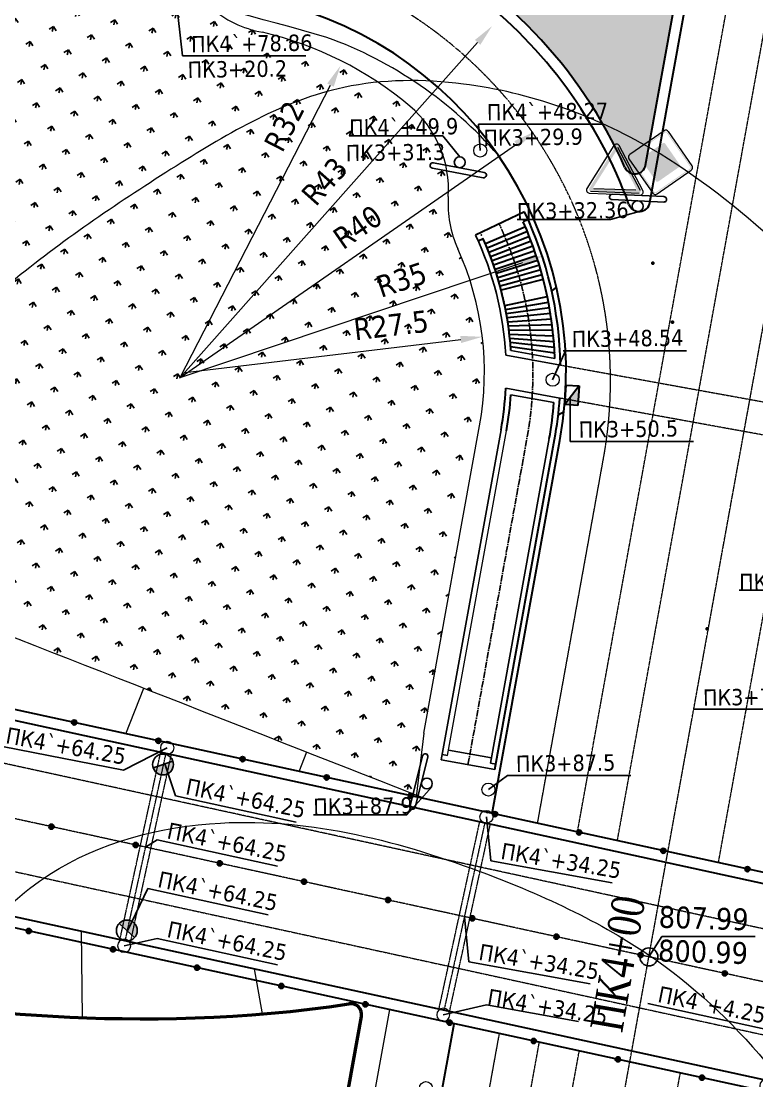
# Model space of a CAD drawing. Header units: millimetres. Extents: x -492806 to 8131902, y -181351 to 2373952.
# Drawn here: x 1463964 to 1531558, y 1139567 to 1236870 of the extents above; entities that cross this region are included whole.
import ezdxf

# ---------------------------------------------------------------- set-up
doc = ezdxf.new("R2010")
doc.units = ezdxf.units.MM
doc.header["$LTSCALE"] = 50
for name, pattern in [('ACAD_ISO10W100', [18, 12, -3, 0, -3]), ('CENTER2', [28.575, 19.05, -3.175, 3.175, -3.175]), ('DASHED', [19.05, 12.7, -6.35])]:
    doc.linetypes.add(name, pattern=pattern)
for name, color, linetype in [('1-3 2-х уровн развязка-C-ROAD-TEXT', 1, 'Continuous'), ('rozmiry', 182, 'Continuous'), ('Абсолютные высоты', 50, 'Continuous'), ('перехід', 206, 'Continuous')]:
    doc.layers.add(name, color=color, linetype=linetype)
for name, color, linetype, lineweight in [('cherwona', 7, 'Continuous', 50), ('dorogi', 7, 'Continuous', 30), ('osi', 13, 'Continuous', 15), ('smuga', 142, 'Continuous', 15), ('text', 5, 'Continuous', 15), ('trotuar', 212, 'Continuous', 15), ('вертикалка', 200, 'Continuous', 9), ('дорога', 126, 'Continuous', 25), ('поздовжній профіль', 250, 'Continuous', 15), ('проектні', 82, 'Continuous', 50), ('товста', 7, 'Continuous', 70), ('існуючі', 170, 'Continuous', 15)]:
    doc.layers.add(name, color=color, linetype=linetype, lineweight=lineweight)
doc.styles.get("Standard").update_dxf_attribs({"font": 'tahoma.ttf'})
doc.styles.add('СПДС_BOLD', font='times.ttf', dxfattribs={"width": 0.8})
doc.dimstyles.new('S-25$4', dxfattribs={"dimscale": 0, "dimtxt": 2, "dimasz": 2, "dimexe": 1, "dimexo": 2, "dimgap": 1, "dimtad": 3, "dimlfac": 0.001, "dimzin": 9, "dimdsep": 46, "dimtxsty": 'Standard', "dimcen": 2, "dimclrd": 256, "dimclre": 256, "dimclrt": 256, "dimadec": 0, "dimazin": 2, "dimtfac": 1, "dimtmove": 0, "dimatfit": 0, "dimldrblk": 'DOTSMALL', "dimfxl": 1, "dimlwd": -1, "dimlwe": -1, "dimarcsym": 0})
pattern_1 = [(257.7135, (1876324.5, 1073701.8), (1372.714, -2137.114), [476.25, -3115.852]), (212.7135, (1876324.5, 1073701.8), (1372.714, -2137.114), [476.25, -2063.75]), (302.7135, (1876324.5, 1073701.8), (2137.114, 1372.714), [476.25, -2063.75])]

# ---------------------------------------------------------------- blocks, each defined once
blk = doc.blocks.new('*D450')
at = {"layer": 'Defpoints', "color": 0, "transparency": 16777216}
for p in [(1507234, 1236423), (1478580, 1204148)]:
    blk.add_point(p, dxfattribs=at)
at = {"layer": 'text', "transparency": 16777216}
blk.add_line((1478580, 1204148), (1505905, 1234926), dxfattribs=at)
blk.add_solid([(1505655, 1235147), (1506154, 1234704), (1507234, 1236423)], dxfattribs=at)
at = {"layer": 'text', "transparency": 16777216, "insert": (1491839, 1222162), "char_height": 2002, "attachment_point": 5, "rotation": 48.40045}
blk.add_mtext('R43', dxfattribs=at)
blk = doc.blocks.new('_DotSmall')
at = {"color": 0, "linetype": 'ByBlock', "const_width": 0.5}
blk.add_lwpolyline([(-0.0625, 0, 1), (0.0625, 0, 1)], format="xyb", close=True, dxfattribs=at)
blk = doc.blocks.new('*D463')
at = {"layer": 'Defpoints', "color": 0, "transparency": 16777216}
for p in [(1511108, 1226722), (1478580, 1204148)]:
    blk.add_point(p, dxfattribs=at)
at = {"layer": 'text', "transparency": 16777216}
blk.add_line((1478580, 1204148), (1509463, 1225581), dxfattribs=at)
blk.add_solid([(1509273, 1225855), (1509653, 1225306), (1511108, 1226722)], dxfattribs=at)
at = {"layer": 'text', "transparency": 16777216, "insert": (1494888, 1217953), "char_height": 2002, "attachment_point": 5, "rotation": 34.75969}
blk.add_mtext('R40', dxfattribs=at)
blk = doc.blocks.new('*D451')
at = {"layer": 'Defpoints', "color": 0, "transparency": 16777216}
for p in [(1511954, 1215337), (1478580, 1204148)]:
    blk.add_point(p, dxfattribs=at)
at = {"layer": 'text', "transparency": 16777216}
blk.add_line((1478580, 1204148), (1510056, 1214701), dxfattribs=at)
blk.add_solid([(1509950, 1215017), (1510162, 1214385), (1511954, 1215337)], dxfattribs=at)
at = {"layer": 'text', "transparency": 16777216, "insert": (1498909, 1213119), "char_height": 2002, "attachment_point": 5, "rotation": 18.53463}
blk.add_mtext('R35', dxfattribs=at)
blk = doc.blocks.new('*D452')
at = {"layer": 'Defpoints', "color": 0, "transparency": 16777216}
for p in [(1493302, 1232785), (1478580, 1204148)]:
    blk.add_point(p, dxfattribs=at)
at = {"layer": 'text', "transparency": 16777216}
blk.add_line((1478580, 1204148), (1492387, 1231005), dxfattribs=at)
blk.add_solid([(1492090, 1231157), (1492684, 1230852), (1493302, 1232785)], dxfattribs=at)
at = {"layer": 'text', "transparency": 16777216, "insert": (1488146, 1227225), "char_height": 2002, "attachment_point": 5, "rotation": 62.79169}
blk.add_mtext('R32', dxfattribs=at)
blk = doc.blocks.new('2-4')
h = blk.add_hatch(color=1)
edge = h.paths.add_edge_path(flags=16)
edge.add_line((-3.24, 6.63), (-0.09, 1.18))
edge.add_arc((0, 1.23), 0.1, 210, 330)
edge.add_line((0.09, 1.18), (3.24, 6.63))
edge.add_arc((3.15, 6.68), 0.1, 330, 450)
edge.add_line((3.15, 6.78), (-3.15, 6.78))
edge.add_arc((-3.15, 6.68), 0.1, 450, 570)
edge = h.paths.add_edge_path()
edge.add_arc((0, 0.64), 0.25, 210, 330)
edge.add_line((0.22, 0.51), (3.88, 6.85))
edge.add_arc((3.66, 6.98), 0.25, 330, 450)
edge.add_line((3.66, 7.23), (-3.66, 7.23))
edge.add_arc((-3.66, 6.98), 0.25, 450, 570)
edge.add_line((-3.88, 6.85), (-0.22, 0.51))
at = {"color": 1}
for p, q in [((-4.21, 6.84), (-0.4, 0.23)), ((-3.88, 6.85), (-0.22, 0.51)), ((3.81, 7.53), (-3.81, 7.53)), ((-3.24, 6.63), (-0.09, 1.18)), ((0.22, 0.51), (3.88, 6.85)), ((0.4, 0.23), (4.21, 6.84))]:
    blk.add_line(p, q, dxfattribs=at)
for centre, start, end in [((-3.81, 7.07), 90, 210), ((3.81, 7.07), 330, 90), ((0, 0.46), 210, 330)]:
    blk.add_arc(centre, 0.461, start, end, dxfattribs=at)
blk = doc.blocks.new('sdfahgas')
h = blk.add_hatch(color=7)
edge = h.paths.add_edge_path(flags=16)
edge.add_line((6.61, 6.61), (0.16, 13.06))
edge.add_arc((0, 12.9), 0.223, 45, 135)
edge.add_line((-0.16, 13.06), (-6.61, 6.61))
edge.add_arc((-6.45, 6.45), 0.223, 135, 225)
edge.add_line((-6.61, 6.29), (-0.16, -0.16))
edge.add_arc((0, 0), 0.223, 225, 315)
edge.add_line((0.16, -0.16), (6.61, 6.29))
edge.add_arc((6.45, 6.45), 0.223, -45, 45)
edge = h.paths.add_edge_path()
edge.add_line((-0.28, 13.18), (-6.73, 6.73))
edge.add_arc((-6.45, 6.45), 0.393, 135, 225)
edge.add_line((-6.73, 6.17), (-0.28, -0.28))
edge.add_arc((0, 0), 0.393, 225, 315)
edge.add_line((0.28, -0.28), (6.73, 6.17))
edge.add_arc((6.45, 6.45), 0.393, -45, 45)
edge.add_line((6.73, 6.73), (0.28, 13.18))
edge.add_arc((0, 12.9), 0.393, 45, 135)
h = blk.add_hatch(color=7)
edge = h.paths.add_edge_path(flags=16)
edge.add_line((-0.15, 10.54), (-4.09, 6.6))
edge.add_arc((-3.94, 6.45), 0.217, 135, 225)
edge.add_line((-4.09, 6.3), (-0.15, 2.36))
edge.add_arc((0, 2.51), 0.217, 225, 315)
edge.add_line((0.15, 2.36), (4.09, 6.3))
edge.add_arc((3.94, 6.45), 0.217, -45, 45)
edge.add_line((4.09, 6.6), (0.15, 10.54))
edge.add_arc((0, 10.39), 0.217, 45, 135)
edge = h.paths.add_edge_path()
edge.add_arc((-3.94, 6.45), 0.375, 135, 225)
edge.add_line((-4.2, 6.19), (-0.27, 2.25))
edge.add_arc((0, 2.51), 0.375, 225, 315)
edge.add_line((0.27, 2.25), (4.2, 6.19))
edge.add_arc((3.94, 6.45), 0.375, -45, 45)
edge.add_line((4.2, 6.72), (0.27, 10.65))
edge.add_arc((0, 10.39), 0.375, 45, 135)
edge.add_line((-0.26, 10.65), (-4.2, 6.72))
blk.add_hatch(color=2).paths.add_polyline_path([(-4.11, 6.68), (-0.19, 10.6), (-0.04, 10.64), (0.11, 10.6), (0.19, 10.52), (4.07, 6.63), (4.14, 6.49), (4.12, 6.35), (4.05, 6.25), (0.13, 2.33), (0.04, 2.27), (-0.09, 2.27), (-0.2, 2.36), (-4.15, 6.31), (-4.19, 6.43), (-4.17, 6.57)])
at = {"color": 7}
for p, q in [((-0.48, 13.38), (-6.93, 6.93)), ((6.93, 6.93), (0.48, 13.38)), ((-6.93, 5.97), (-0.48, -0.48)), ((0.48, -0.48), (6.93, 5.97))]:
    blk.add_line(p, q, dxfattribs=at)
for centre, start, end in [((0, 12.9), 45, 135), ((-6.45, 6.45), 135, 225), ((6.45, 6.45), 315, 45), ((0, 0), 225, 315)]:
    blk.add_arc(centre, 0.675, start, end, dxfattribs=at)
blk = doc.blocks.new('столб')
at = {"layer": 'поздовжній профіль', "color": 160}
for points in [[(-500, 0, 0, 0, 0), (-1000, 0, 350, 0, 0), (-1700, 0, 0, 0, 0)], [(500, 0, 0, 0, 0), (1000, 0, 350, 0, 0), (1700, 0, 0, 0, 0)]]:
    blk.add_lwpolyline(points, format="xyseb", dxfattribs=at)
blk.add_circle((0, 0), 500, dxfattribs=at)
blk = doc.blocks.new('*D1547')
at = {"layer": 'Defpoints', "color": 0, "transparency": 16777216}
for p in [(1506336, 1207885), (1479031, 1204619)]:
    blk.add_point(p, dxfattribs=at)
at = {"layer": 'text', "transparency": 16777216}
blk.add_line((1479031, 1204619), (1504348, 1207647), dxfattribs=at)
blk.add_solid([(1504309, 1207978), (1504388, 1207316), (1506336, 1207885)], dxfattribs=at)
at = {"layer": 'text', "transparency": 16777216, "insert": (1497954, 1208940), "char_height": 2002, "attachment_point": 5, "rotation": 6.82065}
blk.add_mtext('R27.5', dxfattribs=at)

msp = doc.modelspace()

# ---------------------------------------------------------------- hatches: boundary and pattern name
at = {"layer": 'rozmiry'}
h = msp.add_hatch(color=7, dxfattribs=at)
h.dxf.hatch_style = 1
h.paths.add_polyline_path([(1469067.555, 1172427.425), (1468602.145, 1172528.786, 0.05366139), (1468596.691, 1172478.106, 0.898143009)])
h.paths.add_polyline_path([(1468602.145, 1172528.786), (1469067.555, 1172427.425, 0.05366139), (1469073.01, 1172478.106, 0.898143009)])
h = msp.add_hatch(color=7, dxfattribs=at)
h.dxf.hatch_style = 1
h.paths.add_polyline_path([(1476800.243, 1170743.335), (1476334.834, 1170844.696, 0.05366139), (1476329.379, 1170794.016, 0.898143009)])
h.paths.add_polyline_path([(1476334.834, 1170844.696), (1476800.243, 1170743.335, 0.05366139), (1476805.698, 1170794.016, 0.898143009)])
h = msp.add_hatch(color=7, dxfattribs=at)
h.dxf.hatch_style = 1
h.paths.add_polyline_path([(1484532.931, 1169059.245), (1484067.522, 1169160.606, 0.05366139), (1484062.067, 1169109.925, 0.898143009)])
h.paths.add_polyline_path([(1484067.522, 1169160.606), (1484532.931, 1169059.245, 0.05366139), (1484538.386, 1169109.925, 0.898143009)])
h = msp.add_hatch(color=7, dxfattribs=at)
h.dxf.hatch_style = 1
h.paths.add_polyline_path([(1492265.62, 1167375.155), (1491800.21, 1167476.515, 0.05366139), (1491794.755, 1167425.835, 0.898143009)])
h.paths.add_polyline_path([(1491800.21, 1167476.515), (1492265.62, 1167375.155, 0.05366139), (1492271.074, 1167425.835, 0.898143009)])
h = msp.add_hatch(color=7, dxfattribs=at)
h.dxf.hatch_style = 1
h.paths.add_polyline_path([(1499998.308, 1165691.064), (1499532.899, 1165792.425, 0.05366139), (1499527.444, 1165741.745, 0.898143009)])
h.paths.add_polyline_path([(1499532.899, 1165792.425), (1499998.308, 1165691.064, 0.05366139), (1500003.763, 1165741.745, 0.898143009)])
h = msp.add_hatch(color=7, dxfattribs=at)
h.dxf.hatch_style = 1
h.paths.add_polyline_path([(1507730.996, 1164006.974), (1507265.587, 1164108.335, 0.05366139), (1507260.132, 1164057.654, 0.898143009)])
h.paths.add_polyline_path([(1507265.587, 1164108.335), (1507730.996, 1164006.974, 0.05366139), (1507736.451, 1164057.654, 0.898143009)])
h = msp.add_hatch(color=7, dxfattribs=at)
h.dxf.hatch_style = 1
h.paths.add_polyline_path([(1466982.113, 1162851.887), (1466516.704, 1162953.248, 0.05366139), (1466511.249, 1162902.568, 0.898143009)])
h.paths.add_polyline_path([(1466516.704, 1162953.248), (1466982.113, 1162851.887, 0.05366139), (1466987.568, 1162902.568, 0.898143009)])
h = msp.add_hatch(color=7, dxfattribs=at)
h.dxf.hatch_style = 1
h.paths.add_polyline_path([(1515463.685, 1162322.884), (1514998.275, 1162424.245, 0.05366139), (1514992.82, 1162373.564, 0.898143009)])
h.paths.add_polyline_path([(1514998.275, 1162424.245), (1515463.685, 1162322.884, 0.05366139), (1515469.139, 1162373.564, 0.898143009)])
h = msp.add_hatch(color=7, dxfattribs=at)
h.dxf.hatch_style = 1
h.paths.add_polyline_path([(1474714.801, 1161167.797), (1474249.392, 1161269.158, 0.05366139), (1474243.937, 1161218.477, 0.898143009)])
h.paths.add_polyline_path([(1474249.392, 1161269.158), (1474714.801, 1161167.797, 0.05366139), (1474720.256, 1161218.477, 0.898143009)])
h = msp.add_hatch(color=7, dxfattribs=at)
h.dxf.hatch_style = 1
h.paths.add_polyline_path([(1523196.373, 1160638.793), (1522730.964, 1160740.154, 0.05366139), (1522725.509, 1160689.474, 0.898143009)])
h.paths.add_polyline_path([(1522730.964, 1160740.154), (1523196.373, 1160638.793, 0.05366139), (1523201.828, 1160689.474, 0.898143009)])
h = msp.add_hatch(color=7, dxfattribs=at)
h.dxf.hatch_style = 1
h.paths.add_polyline_path([(1482447.49, 1159483.707), (1481982.08, 1159585.067, 0.05366139), (1481976.625, 1159534.387, 0.898143009)])
h.paths.add_polyline_path([(1481982.08, 1159585.067), (1482447.49, 1159483.707, 0.05366139), (1482452.944, 1159534.387, 0.898143009)])
h = msp.add_hatch(color=7, dxfattribs=at)
h.dxf.hatch_style = 1
h.paths.add_polyline_path([(1530929.061, 1158954.703), (1530463.652, 1159056.064, 0.05366139), (1530458.197, 1159005.384, 0.898143009)])
h.paths.add_polyline_path([(1530463.652, 1159056.064), (1530929.061, 1158954.703, 0.05366139), (1530934.516, 1159005.384, 0.898143009)])
h = msp.add_hatch(color=7, dxfattribs=at)
h.dxf.hatch_style = 1
h.paths.add_polyline_path([(1490180.178, 1157799.616), (1489714.769, 1157900.977, 0.05366139), (1489709.314, 1157850.297, 0.898143009)])
h.paths.add_polyline_path([(1489714.769, 1157900.977), (1490180.178, 1157799.616, 0.05366139), (1490185.633, 1157850.297, 0.898143009)])
h = msp.add_hatch(color=7, dxfattribs=at)
h.dxf.hatch_style = 1
h.paths.add_polyline_path([(1497912.866, 1156115.526), (1497447.457, 1156216.887, 0.05366139), (1497442.002, 1156166.206, 0.898143009)])
h.paths.add_polyline_path([(1497447.457, 1156216.887), (1497912.866, 1156115.526, 0.05366139), (1497918.321, 1156166.206, 0.898143009)])
h = msp.add_hatch(color=7, dxfattribs=at)
h.dxf.hatch_style = 1
h.paths.add_polyline_path([(1505645.555, 1154431.436), (1505180.145, 1154532.797, 0.05366139), (1505174.69, 1154482.116, 0.898143009)])
h.paths.add_polyline_path([(1505180.145, 1154532.797), (1505645.555, 1154431.436, 0.05366139), (1505651.009, 1154482.116, 0.898143009)])
h = msp.add_hatch(color=7, dxfattribs=at)
h.dxf.hatch_style = 1
h.paths.add_polyline_path([(1464896.671, 1153276.349), (1464431.262, 1153377.71, 0.05366139), (1464425.807, 1153327.029, 0.898143009)])
h.paths.add_polyline_path([(1464431.262, 1153377.71), (1464896.671, 1153276.349, 0.05366139), (1464902.126, 1153327.029, 0.898143009)])
h = msp.add_hatch(color=7, dxfattribs=at)
h.dxf.hatch_style = 1
h.paths.add_polyline_path([(1513378.243, 1152747.345), (1512912.833, 1152848.706, 0.05366139), (1512907.379, 1152798.026, 0.898143009)])
h.paths.add_polyline_path([(1512912.833, 1152848.706), (1513378.243, 1152747.345, 0.05366139), (1513383.698, 1152798.026, 0.898143009)])
h = msp.add_hatch(color=7, dxfattribs=at)
h.dxf.hatch_style = 1
h.paths.add_polyline_path([(1472629.36, 1151592.259), (1472163.95, 1151693.619, 0.05366139), (1472158.495, 1151642.939, 0.898143009)])
h.paths.add_polyline_path([(1472163.95, 1151693.619), (1472629.36, 1151592.259, 0.05366139), (1472634.814, 1151642.939, 0.898143009)])
h = msp.add_hatch(color=7, dxfattribs=at)
h.dxf.hatch_style = 1
h.paths.add_polyline_path([(1521110.931, 1151063.255), (1520645.522, 1151164.616, 0.05366139), (1520640.067, 1151113.936, 0.898143009)])
h.paths.add_polyline_path([(1520645.522, 1151164.616), (1521110.931, 1151063.255, 0.05366139), (1521116.386, 1151113.936, 0.898143009)])
h = msp.add_hatch(color=7, dxfattribs=at)
h.dxf.hatch_style = 1
h.paths.add_polyline_path([(1480362.048, 1149908.168), (1479896.639, 1150009.529, 0.05366139), (1479891.184, 1149958.849, 0.898143009)])
h.paths.add_polyline_path([(1479896.639, 1150009.529), (1480362.048, 1149908.168, 0.05366139), (1480367.503, 1149958.849, 0.898143009)])
h = msp.add_hatch(color=7, dxfattribs=at)
h.dxf.hatch_style = 1
h.paths.add_polyline_path([(1528843.619, 1149379.165), (1528378.21, 1149480.526, 0.05366139), (1528372.755, 1149429.845, 0.898143009)])
h.paths.add_polyline_path([(1528378.21, 1149480.526), (1528843.619, 1149379.165, 0.05366139), (1528849.074, 1149429.845, 0.898143009)])
h = msp.add_hatch(color=7, dxfattribs=at)
h.dxf.hatch_style = 1
h.paths.add_polyline_path([(1488094.736, 1148224.078), (1487629.327, 1148325.439, 0.05366139), (1487623.872, 1148274.758, 0.898143009)])
h.paths.add_polyline_path([(1487629.327, 1148325.439), (1488094.736, 1148224.078, 0.05366139), (1488100.191, 1148274.758, 0.898143009)])
h = msp.add_hatch(color=7, dxfattribs=at)
h.dxf.hatch_style = 1
h.paths.add_polyline_path([(1495827.424, 1146539.988), (1495362.015, 1146641.349, 0.05366139), (1495356.56, 1146590.668, 0.898143009)])
h.paths.add_polyline_path([(1495362.015, 1146641.349), (1495827.424, 1146539.988, 0.05366139), (1495832.879, 1146590.668, 0.898143009)])
h = msp.add_hatch(color=7, dxfattribs=at)
h.dxf.hatch_style = 1
h.paths.add_polyline_path([(1503560.113, 1144855.897), (1503094.703, 1144957.258, 0.05366139), (1503089.249, 1144906.578, 0.898143009)])
h.paths.add_polyline_path([(1503094.703, 1144957.258), (1503560.113, 1144855.897, 0.05366139), (1503565.568, 1144906.578, 0.898143009)])
h = msp.add_hatch(color=7, dxfattribs=at)
h.dxf.hatch_style = 1
h.paths.add_polyline_path([(1511292.801, 1143171.807), (1510827.392, 1143273.168, 0.05366139), (1510821.937, 1143222.488, 0.898143009)])
h.paths.add_polyline_path([(1510827.392, 1143273.168), (1511292.801, 1143171.807, 0.05366139), (1511298.256, 1143222.488, 0.898143009)])
h = msp.add_hatch(color=7, dxfattribs=at)
h.dxf.hatch_style = 1
h.paths.add_polyline_path([(1519025.489, 1141487.717), (1518560.08, 1141589.078, 0.05366139), (1518554.625, 1141538.397, 0.898143009)])
h.paths.add_polyline_path([(1518560.08, 1141589.078), (1519025.489, 1141487.717, 0.05366139), (1519030.944, 1141538.397, 0.898143009)])
h = msp.add_hatch(color=7, dxfattribs=at)
h.dxf.hatch_style = 1
h.paths.add_polyline_path([(1526758.178, 1139803.627), (1526292.768, 1139904.987, 0.05366139), (1526287.313, 1139854.307, 0.898143009)])
h.paths.add_polyline_path([(1526292.768, 1139904.987), (1526758.178, 1139803.627, 0.05366139), (1526763.633, 1139854.307, 0.898143009)])
at = {"layer": 'дорога'}
h = msp.add_hatch(dxfattribs=at)
h.set_pattern_fill('GRASS', scale=100)
h.set_pattern_definition(pattern_1)
h.paths.add_polyline_path([(1768822.082, 1074803.608), (1861916.417, 1054528.736), (1862980.418, 1059414.215), (1765000.604, 1080753.087, 0.414213562)])
h.paths.add_polyline_path([(1856612.805, 1064440.278, 0.119574981), (1858733.339, 1063409.503), (1863618.818, 1062345.502), (1864682.819, 1067230.98), (1857764.283, 1068737.758)])
h.paths.add_polyline_path([(1855237.68, 1066243.274), (1856010.913, 1066291.333, -0.365658568), (1855709.223, 1066861.504, -1.023960656), (1856680.735, 1066625.699), (1857275.187, 1068844.277), (1856349.411, 1069045.901), (1855469.211, 1069233.647), (1855470.016, 1069237.423), (1854911.862, 1069358.982, 0.160678822)], flags=17)
h.paths.add_polyline_path([(1772152.024, 1113583.03), (1870130.488, 1092244.561), (1871194.489, 1097130.039), (1778101.5, 1117404.514, 0.414213562)])
h.paths.add_polyline_path([(1573611.324, 1155798.191), (1583163.618, 1153717.811), (1583164.456, 1153721.58), (1584043.012, 1153526.289), (1586859.336, 1152912.927, 0.414213562), (1584566.449, 1156482.614), (1574249.724, 1158729.478, -0.105735093), (1562056.67, 1164249.718), (1557350.659, 1164249.718, 0.133222299)])
h.paths.add_polyline_path([(1519443.517, 1223436.946, 0.175804603), (1499030.469, 1244651.487, -0.744372143), (1499346.257, 1246541.188, 0.170698576), (1526051.065, 1259891.181, -0.741415647), (1527753.56, 1259017.238), (1521341.327, 1223664.499, -0.738372343)])
h.paths.add_polyline_path([(1526686.292, 1288053.269, 0.414213562), (1529102.729, 1284566.031), (1534317.754, 1313318.175), (1531365.917, 1313853.575)])
h = msp.add_hatch(dxfattribs=at)
h.set_pattern_fill('GRASS', scale=100)
h.set_pattern_definition(pattern_1)
edge = h.paths.add_edge_path()
edge.add_spline(control_points=[(1433353.676, 1229400.434), (1430336.301, 1225558.56), (1427851.781, 1219492.311), (1427506.383, 1213000.001), (1427530.798, 1211601.805)], knot_values=[61988.592043831, 61988.592043831, 61988.592043831, 61988.592043831, 76572.704738296, 80584.933233188, 80584.933233188, 80584.933233188, 80584.933233188], degree=3, periodic=0)
edge.add_spline(control_points=[(1427530.798, 1211601.805), (1427548.821, 1210569.663), (1427620.757, 1209538.908), (1427746.35, 1208518.539)], knot_values=[80584.933233188, 80584.933233188, 80584.933233188, 80584.933233188, 83546.738709403, 83546.738709403, 83546.738709403, 83546.738709403], degree=3, periodic=0)
edge.add_spline(control_points=[(1427746.35, 1208518.539), (1427951.886, 1206848.674), (1428301.127, 1205206.626), (1428792.944, 1203631.849)], knot_values=[83546.738709403, 83546.738709403, 83546.738709403, 83546.738709403, 88393.82683386, 88393.82683386, 88393.82683386, 88393.82683386], degree=3, periodic=0)
edge.add_spline(control_points=[(1428792.944, 1203631.849), (1429090.855, 1202677.952), (1429441.079, 1201748.737), (1429843.366, 1200852.972)], knot_values=[88393.82683386, 88393.82683386, 88393.82683386, 88393.82683386, 91329.877464631, 91329.877464631, 91329.877464631, 91329.877464631], degree=3, periodic=0)
edge.add_spline(control_points=[(1429843.366, 1200852.972), (1430418.165, 1199573.081), (1431099.253, 1198361.481), (1431885.899, 1197243.749)], knot_values=[91329.877464631, 91329.877464631, 91329.877464631, 91329.877464631, 95524.982162715, 95524.982162715, 95524.982162715, 95524.982162715], degree=3, periodic=0)
edge.add_spline(control_points=[(1431885.899, 1197243.749), (1431960.952, 1197137.107), (1436599.736, 1190681.401), (1445218.394, 1187333.706), (1453422.655, 1184138.02), (1453812.53, 1183986.138)], knot_values=[95524.982162715, 95524.982162715, 95524.982162715, 95524.982162715, 95925.232909937, 119950.443366059, 121151.106132381, 121151.106132381, 121151.106132381, 121151.106132381], degree=3, periodic=0)
edge.add_spline(control_points=[(1453812.53, 1183986.138), (1457151.532, 1182685.37), (1460445.112, 1181400.791), (1463702.415, 1180129.143)], knot_values=[121151.106132381, 121151.106132381, 121151.106132381, 121151.106132381, 131433.938537042, 131433.938537042, 131433.938537042, 131433.938537042], degree=3, periodic=0)
edge.add_spline(control_points=[(1463702.415, 1180129.143), (1467589.922, 1178611.464), (1471425.756, 1177112.202), (1475225.462, 1175625.817)], knot_values=[131433.938537042, 131433.938537042, 131433.938537042, 131433.938537042, 143706.232940618, 143706.232940618, 143706.232940618, 143706.232940618], degree=3, periodic=0)
edge.add_spline(control_points=[(1475225.462, 1175625.817), (1480267.315, 1173653.524), (1485245.559, 1171703.903), (1490196.511, 1169764.009)], knot_values=[143706.232940618, 143706.232940618, 143706.232940618, 143706.232940618, 159990.416200988, 159990.416200988, 159990.416200988, 159990.416200988], degree=3, periodic=0)
edge.add_spline(control_points=[(1490196.511, 1169764.009), (1493464.384, 1168483.583), (1496720.368, 1167207.395), (1499974.905, 1165931.723)], knot_values=[159990.416200988, 159990.416200988, 159990.416200988, 159990.416200988, 170738.784529603, 170738.784529603, 170738.784529603, 170738.784529603], degree=3, periodic=0)
edge.add_line((1499974.905, 1165931.723), (1500582.243, 1168345.14))
edge.add_line((1500582.243, 1168345.14), (1500972.246, 1171498.086))
edge.add_line((1500972.246, 1171498.086), (1506089.444, 1199710.875))
edge.add_arc((1479030.93, 1204618.705), 27500, 349.71954589, 384.38615545)
edge.add_arc((1513185.308, 1220101.871), 10000, 176.20999938, 204.38616917, ccw=False)
edge.add_arc((1493229.048, 1221423.866), 10000, 356.20999938, 369.7508544)
edge.add_line((1503084.583, 1223117.508), (1501745.348, 1223368.239))
edge.add_arc((1501791.354, 1223613.97), 250, 79.39586754, 259.3959601, ccw=False)
edge.add_line((1501837.359, 1223859.701), (1502979.039, 1223645.956))
edge.add_arc((1493229.048, 1221423.866), 10000, 12.83880756, 49.80665205)
edge.add_arc((1478698.475, 1204101.153), 32609.998, 49.94731572, 76.8313478)
edge.add_arc((1487912.292, 1245693.088), 10000, 228.71681302, 259.71953215, ccw=False)
edge.add_arc((1478675.356, 1235172.679), 4000, 48.71681302, 51.83294206)
edge.add_spline(control_points=[(1481147.182, 1238317.528), (1480238.467, 1238538.962), (1479329.425, 1238751.965), (1478419.975, 1238954.432)], knot_values=[11069.770229304, 11069.770229304, 11069.770229304, 11069.770229304, 13831.973097726, 13831.973097726, 13831.973097726, 13831.973097726], degree=3, periodic=0)
edge.add_spline(control_points=[(1478419.975, 1238954.432), (1478113.663, 1239022.626), (1477807.304, 1239089.624), (1477500.896, 1239155.346)], knot_values=[13831.973097726, 13831.973097726, 13831.973097726, 13831.973097726, 14762.311053595, 14762.311053595, 14762.311053595, 14762.311053595], degree=3, periodic=0)
edge.add_arc((1477295.842, 1239012.333), 250, -100.6041324, 34.89357406, ccw=False)
edge.add_line((1477249.836, 1238766.602), (1472580.957, 1239640.708))
edge.add_arc((1472626.962, 1239886.438), 250, 120.79707497, 259.39596047, ccw=False)
edge.add_spline(control_points=[(1472498.962, 1240101.185), (1471714.33, 1240227.628), (1470929.263, 1240342.889), (1470143.71, 1240445.624)], knot_values=[19819.773029527, 19819.773029527, 19819.773029527, 19819.773029527, 22197.241182855, 22197.241182855, 22197.241182855, 22197.241182855], degree=3, periodic=0)
edge.add_spline(control_points=[(1470143.71, 1240445.624), (1464920.098, 1241128.773), (1458944.048, 1241276.128), (1452920.238, 1240192.515), (1452185.257, 1240040.959)], knot_values=[22197.241182855, 22197.241182855, 22197.241182855, 22197.241182855, 38006.45814613, 40209.609549502, 40209.609549502, 40209.609549502, 40209.609549502], degree=3, periodic=0)
edge.add_spline(control_points=[(1452185.257, 1240040.959), (1448597.762, 1239301.205), (1445053.402, 1238108.403), (1441845.809, 1236392.799)], knot_values=[40209.609549502, 40209.609549502, 40209.609549502, 40209.609549502, 50963.34278704, 50963.34278704, 50963.34278704, 50963.34278704], degree=3, periodic=0)
edge.add_spline(control_points=[(1441845.809, 1236392.799), (1440817.657, 1235842.885), (1439824.105, 1235239.255), (1438874.825, 1234579.614)], knot_values=[50963.34278704, 50963.34278704, 50963.34278704, 50963.34278704, 54410.313285238, 54410.313285238, 54410.313285238, 54410.313285238], degree=3, periodic=0)
edge.add_spline(control_points=[(1438874.825, 1234579.614), (1437649.511, 1233728.162), (1435688.12, 1232118.966), (1434001.049, 1230224.701), (1433353.676, 1229400.434)], knot_values=[54410.313285238, 54410.313285238, 54410.313285238, 54410.313285238, 58859.596209955, 61988.592043831, 61988.592043831, 61988.592043831, 61988.592043831], degree=3, periodic=0)
h = msp.add_hatch(dxfattribs=at)
h.set_pattern_fill('GRASS', scale=100)
h.set_pattern_definition(pattern_1)
h.paths.add_polyline_path([(1529918.409, 1101636.458), (1529937.772, 1101629.392), (1529629.253, 1100783.924, 0.033689531), (1528478.384, 1096215.468), (1521055.147, 1055288.73), (1524006.985, 1054753.329), (1531430.222, 1095680.068, -0.424505881), (1569726.097, 1121236.194), (1576565.768, 1119746.593, 0.414213562), (1580135.455, 1122039.48), (1573951.875, 1123386.192), (1573951.037, 1123382.424), (1573072.48, 1123577.714), (1570364.498, 1124167.481, 0.377938986)])
h.paths.add_polyline_path([(1570146.304, 1123189.441), (1573010.272, 1122750.169, -0.433173779), (1573424.03, 1122149.394, -0.410357881), (1572835.531, 1121765.887), (1575162.593, 1121291.117, -1), (1575062.641, 1120801.209), (1570408.517, 1121750.749, -0.999999263), (1570508.468, 1122240.657), (1572835.531, 1121765.887, -0.418079785), (1572446.934, 1122362.195, -0.39550418), (1573010.272, 1122750.169)], flags=16)
h.paths.add_polyline_path([(1528468.129, 1114369.598, 0.801088279), (1530266.299, 1113610.581, -0.1989599), (1556882.354, 1130245.708, 0.825899795), (1556930.101, 1132209.089), (1533674.375, 1137273.917, 0.424505881), (1532477.629, 1136475.288)])
h.paths.add_polyline_path([(1536692.029, 1159710.652, 0.403995607), (1537463.174, 1158555.09), (1558049.433, 1154071.64, 0.825900065), (1558822.486, 1155877.058, -0.180822306), (1542176.647, 1179276.232, 0.801088279), (1540226.452, 1179197.089)])
h.paths.add_polyline_path([(1485633.093, 1061713.534), (1488584.931, 1061178.134), (1489898.869, 1068422.305), (1489108.659, 1069175.74, -1.179966356), (1488123.602, 1069228.368), (1487609.687, 1066909.636, -0.999999129), (1487121.533, 1067017.828), (1487853.101, 1070318.588, 0.169100352), (1486882.361, 1068601.156)])
at = {"layer": 'перехід'}
h = msp.add_hatch(color=7, dxfattribs=at)
h.dxf.hatch_style = 1
h.paths.add_polyline_path([(1476089.268, 1168307.086), (1477906.27, 1168923.096, -1)])
h = msp.add_hatch(color=7, dxfattribs=at)
h.dxf.hatch_style = 1
h.paths.add_polyline_path([(1472979.26, 1154027.141), (1474375.531, 1152711.316, 1)])
at = {"layer": 'товста', "lineweight": 30}
h = msp.add_hatch(color=255, dxfattribs=at)
h.dxf.hatch_style = 1
h.paths.add_polyline_path([(1515225.638, 1203381.294), (1515111.004, 1201584.948), (1513913.44, 1201661.371)])

# ---------------------------------------------------------------- linework, layer by layer
at = {"color": 5}
msp.add_line((1521636.622, 1150948.766), (1522825.359, 1152810.781), dxfattribs=at)
at = {"layer": 'cherwona', "color": 1}
msp.add_line((1443497.935, 860226.655), (1495234.012, 1145464.6), dxfattribs=at)
msp.add_arc((1494250.066, 1145643.067), 1000, 349.71953215, 100.94616669, dxfattribs=at)
msp.add_open_spline([(1488010.639, 1256448.199), (1479243.58, 1259185.365), (1456204.238, 1266378.482), (1418438.462, 1254615.285), (1398717.69, 1219351.194), (1401678.387, 1175286.925), (1433320.928, 1152227.317), (1447388.343, 1147148.929), (1474940.833, 1143743.355), (1494060.179, 1146624.873)], degree=3, knots=[0, 0, 0, 0, 27391.959309072, 71984.538744143, 104634.860882137, 142363.48927606, 193593.076030098, 209984.756156827, 244032.443676886, 244032.443676886, 244032.443676886, 244032.443676886], dxfattribs=at)
at = {"layer": 'dorogi'}
for p, q in [((1521731.845, 1220214.266), (1529368.847, 1262319.564)), ((1521341.327, 1223664.498), (1527753.56, 1259017.238)), ((1510223.978, 1219357.897), (1505703.246, 1217221.782)), ((1510550.255, 1218646.611), (1510090.506, 1218449.929)), ((1510290.547, 1217991.675), (1506612.945, 1216418.385)), ((1510477.541, 1217545.835), (1506777.939, 1216024.996)), ((1506412.453, 1216876.446), (1505952.688, 1216679.757)), ((1510656.579, 1217101.425), (1506935.915, 1215632.87)), ((1510827.871, 1216658.412), (1507087.054, 1215241.976)), ((1510991.61, 1216216.763), (1507231.53, 1214852.286)), ((1511147.978, 1215776.447), (1507369.502, 1214463.772)), ((1511297.148, 1215337.436), (1507501.122, 1214076.408)), ((1511439.279, 1214899.702), (1507626.532, 1213690.173)), ((1511574.524, 1214463.22), (1507745.866, 1213305.042)), ((1511703.025, 1214027.967), (1507859.249, 1212920.995)), ((1511824.916, 1213593.921), (1507966.8, 1212538.013)), ((1511940.323, 1213161.06), (1508068.63, 1212156.077)), ((1512712.128, 1212090.443), (1513145.39, 1212441.979)), ((1508393.953, 1210767.925), (1512309.022, 1211587.821)), ((1508469.485, 1210395.51), (1512411.781, 1211077.714)), ((1508540.294, 1210022.168), (1512507.008, 1210564.479)), ((1508606.369, 1209647.96), (1512594.344, 1210049.842)), ((1508667.699, 1209272.944), (1512673.769, 1209533.925)), ((1508724.273, 1208897.182), (1512745.264, 1209016.849)), ((1508776.084, 1208520.733), (1512808.813, 1208498.737)), ((1508823.122, 1208143.658), (1512864.399, 1207979.71)), ((1508865.38, 1207766.017), (1512912.011, 1207459.892)), ((1508902.852, 1207387.872), (1512951.637, 1206939.403)), ((1508935.531, 1207009.282), (1512983.267, 1206418.367)), ((1513310.784, 1200727.481), (1513846.324, 1201028.668)), ((1507254.703, 1164110.705), (1513469.038, 1198372.367)), ((1507477.939, 1168143.117), (1512977.065, 1198461.601)), ((1732700.969, 1115011.11), (1449556.66, 1176676.673)), ((1731511.073, 1114246.815), (1450491.872, 1175449.554)), ((1506762.73, 1164199.939), (1506765.856, 1164217.17)), ((1727765.79, 1097049.929), (1446180.506, 1158375.955)), ((1728530.085, 1095860.034), (1445967.706, 1157398.859)), ((1500185.273, 1125134.62), (1503754.609, 1144813.538))]:
    msp.add_line(p, q, dxfattribs=at)
for centre, radius, start, end in [((1457246.115, 1209184.933), 53000, 78.81686173, 257.71349956), ((1457246.948, 1209185.474), 52000.706, 78.81767082, 257.71272956), ((1480001.613, 1205913.359), 43159.471, 23.95502935, 63.83890883), ((1457233.809, 1209186.894), 34404.388, 78.39618401, 258.69909876), ((1479030.93, 1204618.705), 35000, 349.71953215, 79.71953215), ((1479274.269, 1205227.086), 43159.471, 20.08593158, 52.34909311), ((1520357.381, 1223842.965), 1000, 203.95502935, 349.71953215), ((1520747.899, 1220392.733), 1000, 200.08593158, 349.71953215), ((1479030.93, 1204618.705), 34500, 1.12306483, 25.29145009), ((1479030.93, 1204618.705), 34000, 2.15449548, 24.0040179), ((1479030.93, 1204618.705), 30000, 3.84476488, 24.11637641), ((1479030.93, 1204618.705), 34000, 2.81355783, 2.83997533), ((1479030.93, 1204618.705), 29500, 349.71953215, 357.16221737), ((1479030.93, 1204618.705), 30000, 349.71953215, 356.07570743), ((1479030.93, 1204618.705), 34000, 349.71953215, 355.32536515), ((1479030.93, 1204618.705), 34500, 349.71953215, 356.07873279)]:
    msp.add_arc(centre, radius, start, end, dxfattribs=at)
at = {"layer": 'osi', "linetype": 'CENTER2', "ltscale": 0.02}
for p, q in [((1468096.583, 855764.985), (1575177.137, 1446135.166)), ((1876324.478, 1073701.844), (1448807.924, 1166810.016))]:
    msp.add_line(p, q, dxfattribs=at)
msp.add_arc((1457229.761, 1209185.71), 43204.476, 78.66076026, 258.75938226, dxfattribs=at)
at = {"layer": 'rozmiry'}
for centre in [(1468834.85, 1172478.106), (1476567.538, 1170794.016), (1484300.227, 1169109.925), (1492032.915, 1167425.835), (1499765.603, 1165741.745), (1507498.292, 1164057.654), (1466749.408, 1162902.568), (1515230.98, 1162373.564), (1474482.097, 1161218.477), (1522963.668, 1160689.474), (1482214.785, 1159534.387), (1530696.356, 1159005.384), (1489947.473, 1157850.297), (1497680.162, 1156166.206), (1505412.85, 1154482.116), (1464663.967, 1153327.029), (1513145.538, 1152798.026), (1472396.655, 1151642.939), (1520878.226, 1151113.936), (1480129.343, 1149958.849), (1528610.915, 1149429.845), (1487862.031, 1148274.758), (1495594.72, 1146590.668), (1503327.408, 1144906.578), (1511060.096, 1143222.488), (1518792.785, 1141538.397), (1526525.473, 1139854.307)]:
    msp.add_circle(centre, 238.16, dxfattribs=at)
at = {"layer": 'smuga', "linetype": 'DASHED', "ltscale": 0.01}
for p, q in [((1515076.263, 1162407.26), (1566813.758, 1447653.025)), ((1518742.619, 1161608.77), (1570503.484, 1446983.381)), ((1528030.72, 1159585.928), (1579850.79, 1445286.951)), ((1513524.303, 1205294.903), (1547648.595, 1199105.484)), ((1547113.195, 1196153.646), (1513450.164, 1202259.402)), ((1877335.279, 1078343.048), (1449818.725, 1171451.22)), ((1473054.729, 1152602.454), (1476783.504, 1169723.54)), ((1473543.277, 1152496.054), (1477272.052, 1169617.139)), ((1474031.825, 1152389.654), (1477760.6, 1169510.739)), ((1502367.601, 1146218.449), (1506096.376, 1163339.534)), ((1502856.149, 1146112.049), (1506584.924, 1163233.134)), ((1503344.697, 1146005.649), (1507073.472, 1163126.734)), ((1447797.124, 1162168.811), (1875313.677, 1069060.639)), ((1459733.042, 857281.953), (1511576.168, 1143110.093)), ((1463422.84, 856612.703), (1515242.524, 1142311.603)), ((1472770.326, 854917.268), (1524530.626, 1140288.762))]:
    msp.add_line(p, q, dxfattribs=at)
at = {"layer": 'smuga', "linetype": 'DASHED', "ltscale": 0.007}
for p, q in [((1511409.907, 1163205.75), (1517467.698, 1196702.522)), ((1456043.245, 857951.204), (1507909.812, 1143908.583))]:
    msp.add_line(p, q, dxfattribs=at)
at = {"layer": 'smuga', "linetype": 'DASHED', "ltscale": 0.01}
for centre, radius, start, end in [((1457249.119, 1209181.836), 47953.777, 78.78921796, 258.63220109), ((1457178.011, 1209196.053), 38455.578, 78.4513608, 258.96718987)]:
    msp.add_arc(centre, radius, start, end, dxfattribs=at)
at = {"layer": 'smuga', "linetype": 'DASHED', "ltscale": 0.007}
msp.add_arc((1478106.191, 1203820.933), 40000, 349.74902603, 78.62007702, dxfattribs=at)
at = {"layer": 'trotuar'}
for p, q in [((1500972.246, 1171498.086), (1506089.443, 1199710.868)), ((1503139.713, 1169439.832), (1508549.308, 1199264.701)), ((1500972.246, 1171498.086), (1500247.241, 1165636.849)), ((1445957.799, 859780.488), (1497831.079, 1146103.615))]:
    msp.add_line(p, q, dxfattribs=at)
for centre, radius, start, end in [((1487912.292, 1245693.088), 10000, 228.71681301, 259.71953216), ((1478698.475, 1204101.153), 32609.998, 49.94731573, 76.8313478), ((1493229.048, 1221423.866), 10000, 356.20999938, 49.80665204), ((1513185.308, 1220101.871), 10000, 176.20999938, 204.38615911), ((1479030.93, 1204618.705), 27500, 349.71953215, 24.38615911)]:
    msp.add_arc(centre, radius, start, end, dxfattribs=at)
at = {"layer": 'Абсолютные высоты'}
msp.add_circle((1521636.622, 1150948.766), 828.566, dxfattribs=at)
at = {"layer": 'вертикалка'}
for p, q in [((1473588.96, 1171442.715), (1475227.528, 1175631.098)), ((1489496.322, 1167978.276), (1490197.71, 1169767.068)), ((1469474.725, 1153302.743), (1469563.32, 1145365.791)), ((1485381.319, 1149838.47), (1486096.167, 1145704.835))]:
    msp.add_line(p, q, dxfattribs=at)
msp.add_arc((1478993.934, 1199548.785), 38144.038, 40.95975178, 69.96487543, dxfattribs=at)
msp.add_spline([(1492061.935, 1235384.451), (1454393.107, 1240439.18), (1435440.964, 1231740.349), (1427755, 1215781.647), (1432113.94, 1196926.41), (1452641.033, 1184442.453), (1501327.307, 1165401.624)], degree=3, dxfattribs=at)
at = {"layer": 'дорога'}
for p, q in [((1478800.519, 1233678.942), (1478091.841, 1239946.409)), ((1505979.867, 1227421.971), (1506144.298, 1224998.991)), ((1504263.81, 1224414.109), (1502708.956, 1226351.931)), ((1506414.228, 1222494.134), (1501745.348, 1223368.239)), ((1506506.239, 1222985.595), (1501837.359, 1223859.701)), ((1518259.053, 1220482.591), (1523003.928, 1220262.014)), ((1518282.271, 1220982.052), (1523027.147, 1220761.474)), ((1520747.899, 1219392.733), (1518122.94, 1218661.728)), ((1513974.836, 1206599.469), (1512799.216, 1203947.045)), ((1514412.25, 1198286.475), (1514412.25, 1202315.17)), ((1473362.985, 1168085.979), (1477386.706, 1170143.587)), ((1478152.326, 1165741.793), (1477159.603, 1168669.957)), ((1499692.065, 1164807.783), (1500851.264, 1169414.165)), ((1500176.947, 1164685.762), (1501336.146, 1169292.144)), ((1508647.393, 1167604.343), (1506890.593, 1166308.558)), ((1501712.958, 1166580.922), (1499408.229, 1163984.823)), ((1507122.682, 1159773.488), (1506707.833, 1163797.482)), ((1475399.41, 1161018.697), (1476444.517, 1161691.874)), ((1473723.9, 1153325.404), (1475590.592, 1157215.644)), ((1505094.644, 1150501.306), (1504712.283, 1154634.692)), ((1473428.623, 1151969.606), (1476444.517, 1152632.839)), ((1506722.066, 1146547.9), (1502749.749, 1145623.501))]:
    msp.add_line(p, q, dxfattribs=at)
for centre in [(1504263.81, 1223914.109), (1520608.272, 1219872.842), (1501241.429, 1166866.932)]:
    msp.add_circle(centre, 500, dxfattribs=at)
for centre, start, end in [((1501791.354, 1223613.97), 79.39586761, 259.39586761), ((1506460.233, 1222739.864), 259.39586761, 79.39586761), ((1518270.662, 1220732.321), 87.33837687, 267.33837687), ((1523015.538, 1220511.744), 267.33837687, 87.33837687), ((1501093.705, 1169353.155), 345.87478027, 165.87478027), ((1499934.506, 1164746.772), 165.87478027, 345.87478027)]:
    msp.add_arc(centre, 250, start, end, dxfattribs=at)
at = {"layer": 'перехід'}
for p, q in [((1478800.519, 1233678.942), (1490129.389, 1233678.942)), ((1505979.867, 1227421.971), (1517308.737, 1227421.971)), ((1494115.99, 1226351.931), (1502708.956, 1226351.931)), ((1509529.974, 1218661.728), (1518122.94, 1218661.728)), ((1513006.895, 1205896.907), (1508963.411, 1206630.309)), ((1513771.811, 1206599.469), (1525100.681, 1206599.469)), ((1513524.303, 1205294.903), (1508488.068, 1206208.368)), ((1508494.754, 1203158.207), (1513450.164, 1202259.402)), ((1508960.59, 1202565.557), (1512917.831, 1201847.798)), ((1513970.465, 1202562.275), (1513970.757, 1202559.544)), ((1502558.209, 1169035.451), (1508057.335, 1199353.935)), ((1507075.497, 1168725.965), (1512485.092, 1198550.834)), ((1514412.25, 1198286.475), (1525741.12, 1198286.475)), ((1529943.592, 1184621.403), (1538536.559, 1184621.403)), ((1525833.318, 1173681.14), (1537162.188, 1173681.14)), ((1462246.553, 1170269.604), (1473362.985, 1168085.979)), ((1503228.946, 1169931.805), (1507164.73, 1169217.938)), ((1477906.27, 1168923.096), (1476089.268, 1168307.086)), ((1502558.209, 1169035.451), (1507477.939, 1168143.117)), ((1503139.713, 1169439.832), (1502647.74, 1169529.066)), ((1507567.47, 1168636.732), (1507075.497, 1168725.965)), ((1508647.393, 1167604.343), (1519976.263, 1167604.343)), ((1478152.326, 1165741.793), (1489221.716, 1163331.007)), ((1490815.263, 1163984.823), (1499408.229, 1163984.823)), ((1476444.517, 1161691.874), (1487513.907, 1159281.088)), ((1507122.682, 1159773.488), (1518269.678, 1157751.661)), ((1475590.592, 1157215.644), (1486659.983, 1154804.858)), ((1474375.531, 1152711.316), (1472979.26, 1154027.141)), ((1476444.517, 1152632.839), (1487513.907, 1150222.054)), ((1522825.359, 1152810.781), (1531418.325, 1152810.781)), ((1505094.644, 1150501.306), (1516241.639, 1148479.478)), ((1506722.066, 1146547.9), (1515177.08, 1145014.341)), ((1521532.456, 1146664.535), (1532601.847, 1144253.75))]:
    msp.add_line(p, q, dxfattribs=at)
at = {"layer": 'перехід', "linetype": 'ACAD_ISO10W100'}
msp.add_line((1505018.796, 1168589.153), (1510463.896, 1198714.173), dxfattribs=at)
at = {"layer": 'перехід'}
for centre in [(1476997.769, 1168615.091), (1473677.396, 1153369.229)]:
    msp.add_circle(centre, 959.292, dxfattribs=at)
at = {"layer": 'перехід', "linetype": 'ACAD_ISO10W100'}
msp.add_arc((1478780.837, 1204460.804), 32200, 349.71953215, 25.41033231, dxfattribs=at)
at = {"layer": 'перехід'}
msp.add_arc((1479030.93, 1204618.705), 29500, 3.08898688, 25.29145009, dxfattribs=at)
for p in [(1506244.143, 1217245.702), (1506401.897, 1216899.998), (1506555.261, 1216552.323), (1506704.208, 1216202.733), (1506848.715, 1215851.285), (1506988.759, 1215498.035), (1507124.317, 1215143.039), (1507255.368, 1214786.355), (1507381.891, 1214428.039), (1507503.864, 1214068.15), (1507621.27, 1213706.744), (1507734.089, 1213343.88), (1507842.302, 1212979.617), (1507945.893, 1212614.012), (1508044.844, 1212247.124), (1508139.141, 1211879.012), (1508228.767, 1211509.736), (1508313.709, 1211139.354), (1508393.953, 1210767.925), (1512411.781, 1211077.714), (1512507.008, 1210564.479), (1508469.485, 1210395.51), (1508540.294, 1210022.168), (1508606.369, 1209647.96), (1512594.344, 1210049.842), (1512673.769, 1209533.925), (1508667.699, 1209272.944), (1508724.273, 1208897.182), (1508776.084, 1208520.733), (1512745.264, 1209016.849), (1508823.122, 1208143.658), (1508865.38, 1207766.017), (1512808.813, 1208498.737), (1512864.399, 1207979.71), (1508902.852, 1207387.872), (1508935.531, 1207009.282), (1512912.011, 1207459.892), (1512951.637, 1206939.403), (1512983.267, 1206418.367)]:
    msp.add_point(p, dxfattribs=at)
at = {"layer": 'проектні'}
for p in [(1521993.097, 1214637.642), (1523824.142, 1209241.039), (1526984.393, 1181070.535)]:
    msp.add_point(p, dxfattribs=at)
at = {"layer": 'товста', "lineweight": 30}
for p, q in [((1513913.44, 1201661.371), (1514028.074, 1203457.717)), ((1515225.638, 1203381.294), (1513913.44, 1201661.371)), ((1514028.074, 1203457.717), (1515225.638, 1203381.294)), ((1515225.638, 1203381.294), (1515111.004, 1201584.948)), ((1515111.004, 1201584.948), (1513913.44, 1201661.371))]:
    msp.add_line(p, q, dxfattribs=at)
at = {"layer": 'існуючі'}
for points, knots in [([(1789347.278, 1047412.636), (1786005.757, 1063303.005), (1775860.951, 1104922.718), (1755292.323, 1170434.354), (1726801.235, 1236270.375), (1697101.967, 1278676.872), (1675849.48, 1317270.96), (1647162.566, 1347606.535), (1618797.328, 1377796.414), (1589608.613, 1393569.142), (1562890.035, 1411422.825), (1525467.657, 1426846.965), (1487219.543, 1433780.898), (1451730.839, 1432692.345), (1413461.343, 1412038.655), (1391746.3, 1386767.935), (1377732.658, 1370459.664)], [208907.898191004, 208907.898191004, 208907.898191004, 208907.898191004, 257605.863130704, 337296.651299361, 414888.698092575, 471411.60168864, 492312.201128205, 546691.926383296, 596027.845153341, 615040.304596605, 645805.468598217, 692413.332574167, 735125.505976115, 761895.879370634, 797154.409749013, 861311.622491187, 861311.622491187, 861311.622491187, 861311.622491187]), ([(1379052.018, 1261646.673), (1382869.942, 1274092.73), (1389347.626, 1295209.344), (1403408.416, 1320842.98), (1417643.471, 1340963), (1439603.614, 1352504.797), (1463449.434, 1357573.68), (1486270.559, 1359891.55), (1508282.615, 1356152.893), (1530300.604, 1348968.236), (1555650.87, 1336800.86), (1582146.73, 1315676.101), (1606497.202, 1289623.996), (1632974.414, 1256775.253), (1657847.842, 1220974.231), (1679520.136, 1180467.733), (1694621.823, 1140577.532), (1706561.082, 1106676.465), (1715226.149, 1075724.121), (1719003.373, 1058600.673), (1720762.67, 1049815.775)], [0, 0, 0, 0, 38900.866463625, 66001.188989701, 87669.342130184, 111587.249544033, 138101.983565855, 160776.267455786, 179836.526367184, 204572.790040061, 230137.118226072, 263737.14150185, 305480.398743474, 336953.701745063, 390265.802706398, 436029.412840992, 474341.585984128, 518100.63181201, 543830.993623761, 570703.336645496, 570703.336645496, 570703.336645496, 570703.336645496]), ([(1383644.942, 1131307.268), (1383601.261, 1147585.534), (1383536.7, 1171645.445), (1389588.541, 1204568.493), (1397889.016, 1233665.429), (1418406.723, 1260018.422), (1444114.625, 1276671.152), (1468561.548, 1286009.223), (1492923.62, 1286324.029), (1518416.879, 1279125.551), (1544219.381, 1267186.243), (1572925.25, 1245343.874), (1598950.202, 1216490.465), (1617937.253, 1184003.156), (1634631.161, 1154652.194), (1643756.763, 1129766.761), (1656478.348, 1099366.585), (1662217.196, 1074738.459), (1667108.226, 1055556.982), (1668090.156, 1051661.37)], [0, 0, 0, 0, 48664.703858651, 71928.325765434, 100306.915866355, 138672.220710195, 168807.951566721, 191459.29701643, 216286.343381093, 240286.651536812, 270494.554047614, 301016.675796552, 347917.814510186, 385933.148680752, 413734.85857845, 449048.870806482, 465247.812347933, 512539.348877177, 524589.192091704, 524589.192091704, 524589.192091704, 524589.192091704]), ([(1616183.854, 1053480.118), (1614603.356, 1059169.555), (1609478.439, 1076330.144), (1594539.704, 1116347.797), (1577381.604, 1156932.241), (1557104.23, 1188203.139), (1546121.323, 1203387.442), (1534871.124, 1215686.767), (1521290.392, 1226522.815), (1507165.489, 1231596.825), (1491356.395, 1231528.073), (1477726.213, 1223479.698), (1456677.966, 1209261.688), (1438723.693, 1188019.869), (1425254.623, 1162275.858), (1414941.041, 1141265.579), (1407864.21, 1114597.282), (1399251.612, 1079289.457), (1396758.559, 1051105.441), (1395269.085, 1034266.899)], [255458.608868732, 255458.608868732, 255458.608868732, 255458.608868732, 273173.298577073, 309203.443001825, 383619.932063324, 404514.467959513, 420899.686962695, 439797.030856203, 454367.108538141, 472645.517521443, 483645.807049408, 500647.189496568, 518680.913744387, 560290.158644965, 581780.166299138, 605993.758750838, 630216.789528425, 664316.247604652, 714925.424680867, 714925.424680867, 714925.424680867, 714925.424680867]), ([(1405008.233, 988243.571), (1414098.193, 1018609.324), (1427327.888, 1062804.2), (1443972.496, 1114953.519), (1452154.46, 1142906.662), (1464945.664, 1159854.097), (1485286.808, 1165144.345), (1504998.41, 1159909.764), (1527053.395, 1149518.899), (1541564.924, 1130013.219), (1550104.849, 1104928.834), (1563452.224, 1070865.369), (1571352.085, 1032643.915), (1576671.645, 1003805.557), (1578266.924, 994256.405)], [0, 0, 0, 0, 95089.513263095, 138395.023699556, 164213.203518401, 182463.603975644, 198861.680733877, 223814.399467601, 242216.535767293, 271238.45109172, 293206.018389675, 321890.75653015, 380776.49933204, 409831.036715396, 409831.036715396, 409831.036715396, 409831.036715396])]:
    msp.add_open_spline(points, degree=3, knots=knots, dxfattribs=at)

# ---------------------------------------------------------------- block references
at = {"color": 0, "yscale": 1.200000000244472, "zscale": 1.200000000244472}
for p, xscale, rotation in [((1506144.298, 1224998.991), 1.200000000244472, 122.2405851277013), ((1512799.216, 1203947.045), 1.200000000244472, 270.5349363407667), ((1477386.706, 1170143.587), 1.200000000244472, 167.7089292657652), ((1506890.593, 1166308.558), 1.200000000244472, 258.7447685416743), ((1506707.833, 1163797.482), 1.200000000244472, 167.7089292657652), ((1473428.623, 1151969.606), -1.200000000244472, 347.7180698640211), ((1502749.749, 1145623.501), -1.200000000244472, 347.7180698640211), ((1501156.362, 1138899.601), 1.200000000244472, 258.7447685416743), ((1532432.316, 1139119.283), -1.200000000244472, 347.7180698640211)]:
    msp.add_blockref('столб', p, dxfattribs=dict(at, xscale=xscale, rotation=rotation))
at = {"layer": 'text', "color": 0, "xscale": 420.0000000000001, "yscale": 420.0000000000001, "zscale": 420.0000000000001, "rotation": 349.7195321525396}
msp.add_blockref('sdfahgas', (1522226.614, 1221241.069), dxfattribs=at)
at = {"layer": 'text', "color": 0, "linetype": 'Continuous', "xscale": 611.2259999991887, "yscale": 611.2259999991887, "zscale": 611.2259999991887, "rotation": 57.7384550907078}
msp.add_blockref('2-4', (1521075.469, 1221032.895), dxfattribs=at)

# ---------------------------------------------------------------- texts
for s, height, rotation, p in [('ПК4`+78.86', 1500, 0.79481914, (1479588.677, 1234006.091)), ('ПК3+20.2', 1500, 0.79481914, (1479268.468, 1231661.402)), ('ПК4`+48.27', 1500, 0.79481914, (1506768.025, 1227749.121)), ('ПК4`+49.9', 1500, 0.79481914, (1494115.99, 1226351.931)), ('ПК3+29.9', 1500, 0.79481914, (1506447.816, 1225404.431)), ('ПК3+31.3', 1500, 0.79481914, (1493795.781, 1224007.241)), ('ПК3+32.36', 1500, 0.79481914, (1509529.974, 1218661.728)), ('ПК3+48.54', 1500, 0.79481914, (1514559.969, 1206926.618)), ('ПК3+50.5', 1500, 0.79481914, (1515200.407, 1198613.624)), ('ПК3+63.1', 1500, 0.79481914, (1529943.592, 1184621.403)), ('ПК3+77.1', 1500, 0.79481914, (1526621.475, 1174008.289)), ('ПК4`+64.25', 1500, 349.68158155, (1462467.953, 1170584.125)), ('ПК3+87.5', 1500, 0.79481914, (1509435.55, 1167931.492)), ('ПК4`+64.25', 1500, 348.5083187, (1478992.048, 1165893.729)), ('ПК3+87.9', 1500, 0.79481914, (1490815.263, 1163984.823)), ('ПК4`+64.25', 1500, 348.5083187, (1477284.239, 1161843.81)), ('ПК4`+34.25', 1500, 350.51435129, (1507956.572, 1159954.726)), ('ПК4`+64.25', 1500, 348.5083187, (1476430.315, 1157367.58)), ('807.99', 2000, 358.19519393, (1522521.713, 1153634.712)), ('ПК4`+64.25', 1500, 348.5083187, (1477284.239, 1152784.776)), ('ПК4`+34.25', 1500, 350.51435129, (1505928.533, 1150682.543)), ('800.99', 2000, 358.19519393, (1522461.246, 1150542.465)), ('ПК4`+4.25', 1500, 348.5083187, (1522372.179, 1146816.471)), ('ПК4`+34.25', 1500, 350.51435129, (1506722.066, 1146547.9))]:
    msp.add_text(s, height=height, rotation=rotation).set_placement(p)
at = {"layer": '1-3 2-х уровн развязка-C-ROAD-TEXT', "color": 1, "linetype": 'Continuous', "lineweight": -3, "insert": (1518800.454, 1150330.579), "char_height": 3000, "attachment_point": 5, "rotation": 80.14959868, "style": 'СПДС_BOLD'}
msp.add_mtext('ПК4+00', dxfattribs=at)

# ---------------------------------------------------------------- dimensions: what is measured, and where the dimension line sits
at = {"layer": 'text'}
for mpoint, text, picture, middle in [((1507233.967, 1236422.981), 'R43', '*D450', (1493367.661, 1220804.737)), ((1493302.227, 1232785.256), 'R32', '*D452', (1489963.353, 1226290.827)), ((1511107.814, 1226722.013), 'R40', '*D463', (1496052.652, 1216274.105)), ((1511953.755, 1215337.479), 'R35', '*D451', (1499558.343, 1211181.702))]:
    dim = msp.add_radius_dim(center=(1478579.518, 1204148.185), mpoint=mpoint, text=text, dimstyle='S-25$4', override={"dimscale": 1001.001001}, dxfattribs=at)
    dim.commit()
    dim.dimension.update_dxf_attribs({"geometry": picture, "text_midpoint": middle, "dimtype": 164})
dim = msp.add_radius_dim(center=(1479030.93, 1204618.705), mpoint=(1506336.306, 1207884.656), dimstyle='S-25$4', override={"dimscale": 1001.001001}, dxfattribs=at)
dim.commit()
dim.dimension.update_dxf_attribs({"geometry": '*D1547', "text_midpoint": (1498196.225, 1206911.034), "dimtype": 164})

doc.saveas('drawing.dxf')
